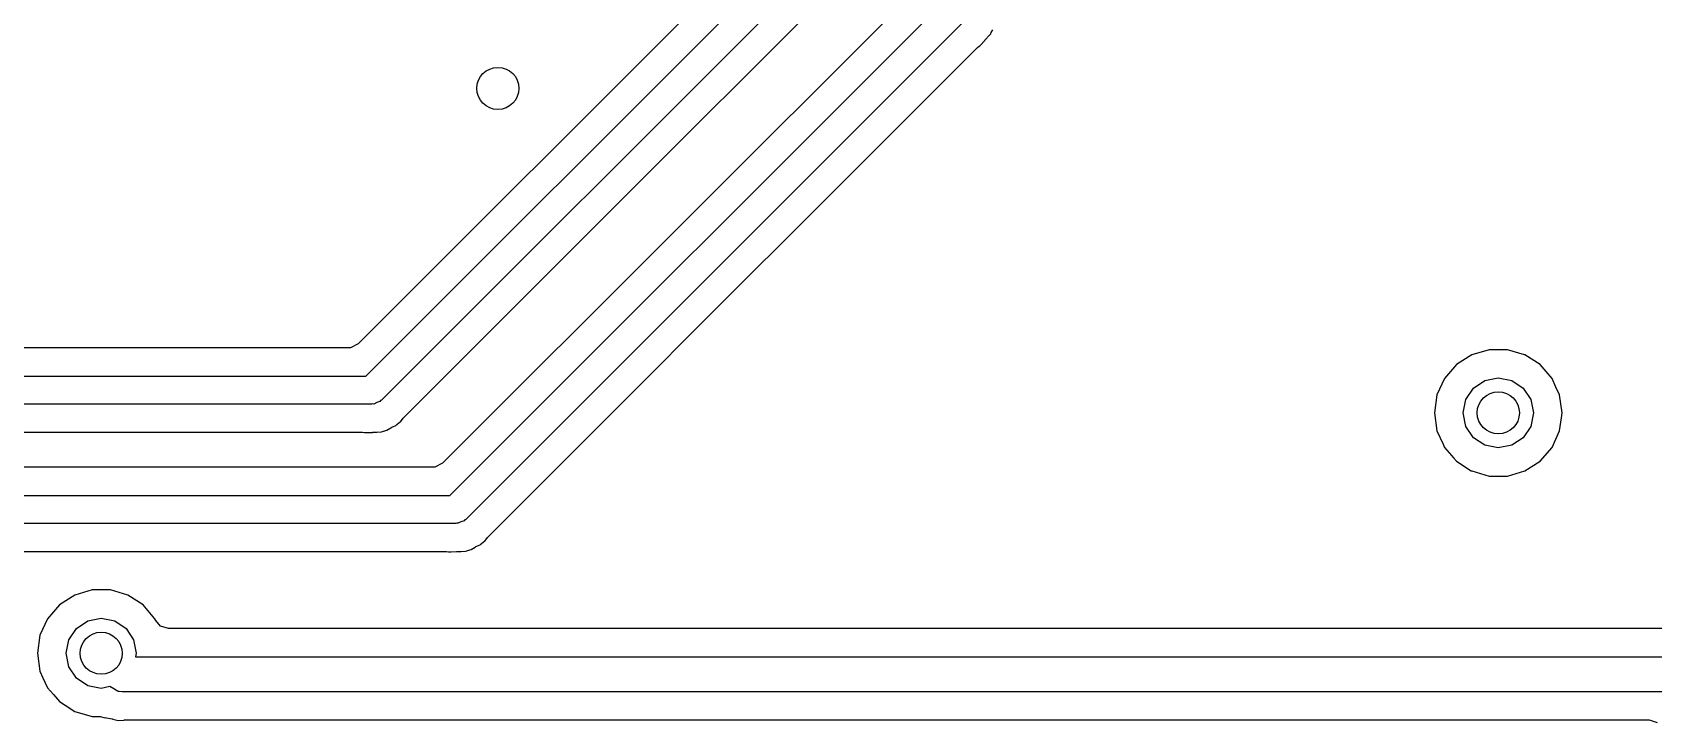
# Model space of a CAD drawing. Extents: x 100.3 to 185, y -144.7 to -85.3.
# Drawn here: x 156.19 to 167.73, y -107.82 to -102.9 of the extents above; entities that cross this region are included whole.
import ezdxf

# ---------------------------------------------------------------- set-up
doc = ezdxf.new("R2010")
doc.units = 0
doc.layers.add('BLACK', color=7, linetype='CONTINUOUS')

msp = doc.modelspace()

# ---------------------------------------------------------------- linework, layer by layer
at = {"layer": 'BLACK', "linetype": 'CONTINUOUS'}
for p, q in [((161.421, -102.205), (158.505, -105.121)), ((158.559, -105.35), (161.65, -102.259)), ((161.821, -102.371), (158.671, -105.521)), ((160.369, -104.105), (161.916, -102.559)), ((162.421, -102.655), (159.105, -105.971)), ((159.159, -106.2), (162.65, -102.709)), ((162.821, -102.821), (159.271, -106.371)), ((162.934, -102.994), (162.967, -102.958)), ((162.967, -102.958), (162.968, -102.957)), ((162.968, -102.957), (162.975, -102.95)), ((162.975, -102.95), (162.982, -102.943)), ((162.982, -102.943), (162.984, -102.94)), ((162.984, -102.94), (162.988, -102.934)), ((162.988, -102.934), (162.993, -102.93)), ((162.993, -102.93), (163.01, -102.911)), ((163.01, -102.911), (163.013, -102.902)), ((163.013, -102.902), (163.024, -102.882)), ((161.675, -104.25), (162.916, -103.009)), ((162.916, -103.009), (162.928, -103)), ((162.927, -102.999), (162.934, -102.994)), ((162.928, -103), (162.927, -102.999)), ((162.934, -102.994), (162.934, -102.994)), ((158.83, -105.645), (160.369, -104.105)), ((161.153, -104.772), (161.675, -104.25)), ((160.313, -105.612), (161.153, -104.772)), ((158.435, -105.149), (153.615, -105.149)), ((158.45, -105.148), (158.435, -105.149)), ((158.505, -105.121), (158.45, -105.148)), ((166.56, -105.162), (166.436, -105.198)), ((166.69, -105.162), (166.56, -105.162)), ((166.56, -105.162), (166.56, -105.162)), ((166.812, -105.198), (166.69, -105.162)), ((166.69, -105.162), (166.69, -105.162)), ((166.327, -105.268), (166.242, -105.366)), ((166.436, -105.198), (166.327, -105.268)), ((166.436, -105.198), (166.436, -105.198)), ((166.814, -105.198), (166.812, -105.198)), ((166.923, -105.268), (166.814, -105.198)), ((166.814, -105.198), (166.814, -105.198)), ((166.814, -105.198), (166.814, -105.198)), ((167.008, -105.366), (166.923, -105.268)), ((166.923, -105.268), (166.923, -105.268)), ((166.923, -105.268), (166.923, -105.268)), ((153.55, -105.35), (158.559, -105.35)), ((166.242, -105.366), (166.188, -105.484)), ((166.448, -105.436), (166.529, -105.381)), ((166.529, -105.381), (166.625, -105.362)), ((166.625, -105.362), (166.721, -105.381)), ((166.721, -105.381), (166.802, -105.436)), ((167.036, -105.428), (167.008, -105.366)), ((158.664, -105.524), (158.659, -105.531)), ((158.671, -105.521), (158.664, -105.524)), ((166.188, -105.484), (166.17, -105.612)), ((166.375, -105.612), (166.394, -105.517)), ((166.394, -105.517), (166.448, -105.436)), ((166.802, -105.436), (166.856, -105.517)), ((166.856, -105.517), (166.875, -105.612)), ((167.062, -105.484), (167.036, -105.428)), ((167.08, -105.612), (167.062, -105.484)), ((158.6, -105.55), (153.591, -105.55)), ((158.608, -105.548), (158.6, -105.55)), ((158.616, -105.549), (158.608, -105.548)), ((158.637, -105.538), (158.616, -105.549)), ((158.659, -105.531), (158.637, -105.538)), ((158.825, -105.65), (158.83, -105.645)), ((159.43, -106.495), (160.313, -105.612)), ((166.17, -105.612), (166.17, -105.612)), ((166.17, -105.612), (166.188, -105.741)), ((166.394, -105.708), (166.375, -105.612)), ((166.875, -105.612), (166.856, -105.708)), ((167.075, -105.648), (167.08, -105.612)), ((167.08, -105.612), (167.08, -105.612)), ((153.715, -105.75), (158.535, -105.75)), ((158.535, -105.75), (158.549, -105.753)), ((158.549, -105.753), (158.549, -105.752)), ((158.549, -105.752), (158.558, -105.753)), ((158.558, -105.753), (158.567, -105.752)), ((158.558, -105.753), (158.558, -105.753)), ((158.558, -105.753), (158.558, -105.753)), ((158.558, -105.753), (158.558, -105.753)), ((158.567, -105.752), (158.606, -105.751)), ((158.606, -105.751), (158.608, -105.75)), ((158.608, -105.75), (158.628, -105.75)), ((158.628, -105.75), (158.628, -105.75)), ((158.628, -105.75), (158.631, -105.75)), ((158.631, -105.75), (158.638, -105.749)), ((158.638, -105.749), (158.67, -105.748)), ((158.67, -105.748), (158.679, -105.744)), ((158.679, -105.744), (158.701, -105.737)), ((158.701, -105.737), (158.71, -105.735)), ((158.71, -105.735), (158.738, -105.718)), ((158.738, -105.718), (158.744, -105.715)), ((158.744, -105.715), (158.773, -105.702)), ((158.773, -105.702), (158.78, -105.695)), ((158.78, -105.695), (158.798, -105.681)), ((158.798, -105.681), (158.806, -105.676)), ((158.806, -105.676), (158.825, -105.65)), ((166.188, -105.741), (166.232, -105.836)), ((166.448, -105.789), (166.394, -105.708)), ((166.856, -105.708), (166.802, -105.789)), ((167.008, -105.858), (167.062, -105.741)), ((167.062, -105.741), (167.075, -105.648)), ((166.232, -105.836), (166.242, -105.858)), ((166.242, -105.858), (166.308, -105.934)), ((166.529, -105.843), (166.448, -105.789)), ((166.625, -105.862), (166.529, -105.843)), ((166.721, -105.843), (166.625, -105.862)), ((166.802, -105.789), (166.721, -105.843)), ((166.923, -105.956), (167.008, -105.858)), ((159.105, -105.971), (159.05, -105.998)), ((166.308, -105.934), (166.327, -105.956)), ((166.327, -105.956), (166.432, -106.024)), ((166.814, -106.026), (166.923, -105.956)), ((159.035, -105.999), (154.015, -105.999)), ((159.05, -105.998), (159.035, -105.999)), ((166.432, -106.024), (166.436, -106.026)), ((166.436, -106.026), (166.56, -106.063)), ((166.56, -106.063), (166.56, -106.063)), ((166.56, -106.063), (166.69, -106.063)), ((166.69, -106.063), (166.814, -106.026)), ((166.69, -106.063), (166.69, -106.063)), ((153.95, -106.2), (159.159, -106.2)), ((159.2, -106.4), (153.991, -106.4)), ((159.208, -106.398), (159.2, -106.4)), ((159.216, -106.399), (159.208, -106.398)), ((159.237, -106.388), (159.216, -106.399)), ((159.259, -106.381), (159.237, -106.388)), ((159.264, -106.374), (159.259, -106.381)), ((159.271, -106.371), (159.264, -106.374)), ((159.31, -106.585), (159.338, -106.568)), ((159.338, -106.568), (159.344, -106.565)), ((159.344, -106.565), (159.373, -106.552)), ((159.373, -106.552), (159.38, -106.545)), ((159.38, -106.545), (159.398, -106.531)), ((159.398, -106.531), (159.406, -106.526)), ((159.406, -106.526), (159.425, -106.5)), ((159.425, -106.5), (159.43, -106.495)), ((154.115, -106.6), (159.135, -106.6)), ((159.135, -106.6), (159.149, -106.603)), ((159.149, -106.603), (159.149, -106.602)), ((159.149, -106.602), (159.158, -106.603)), ((159.158, -106.603), (159.167, -106.602)), ((159.158, -106.603), (159.158, -106.603)), ((159.158, -106.603), (159.158, -106.603)), ((159.158, -106.603), (159.158, -106.603)), ((159.167, -106.602), (159.206, -106.601)), ((159.206, -106.601), (159.208, -106.6)), ((159.208, -106.6), (159.228, -106.6)), ((159.228, -106.6), (159.228, -106.6)), ((159.228, -106.6), (159.231, -106.6)), ((159.231, -106.6), (159.238, -106.599)), ((159.238, -106.599), (159.27, -106.598)), ((159.27, -106.598), (159.279, -106.594)), ((159.279, -106.594), (159.301, -106.587)), ((159.301, -106.587), (159.31, -106.585)), ((156.486, -106.911), (156.377, -106.981)), ((156.61, -106.874), (156.486, -106.911)), ((156.486, -106.911), (156.486, -106.911)), ((156.74, -106.874), (156.61, -106.874)), ((156.61, -106.874), (156.61, -106.874)), ((156.864, -106.911), (156.74, -106.874)), ((156.74, -106.874), (156.74, -106.874)), ((156.973, -106.981), (156.864, -106.911)), ((156.864, -106.911), (156.864, -106.911)), ((156.864, -106.911), (156.864, -106.911)), ((156.864, -106.911), (156.864, -106.911)), ((156.377, -106.981), (156.292, -107.079)), ((157.058, -107.079), (156.973, -106.981)), ((156.973, -106.981), (156.973, -106.981)), ((156.973, -106.981), (156.973, -106.981)), ((156.292, -107.079), (156.238, -107.197)), ((156.498, -107.148), (156.579, -107.094)), ((156.579, -107.094), (156.675, -107.075)), ((156.675, -107.075), (156.771, -107.094)), ((156.771, -107.094), (156.852, -107.148)), ((157.064, -107.092), (157.058, -107.079)), ((157.058, -107.079), (157.058, -107.079)), ((157.096, -107.131), (157.064, -107.092)), ((157.154, -107.149), (157.096, -107.131)), ((156.238, -107.197), (156.22, -107.325)), ((156.425, -107.325), (156.444, -107.229)), ((156.444, -107.229), (156.498, -107.148)), ((156.852, -107.148), (156.906, -107.229)), ((156.906, -107.229), (156.925, -107.325)), ((167.859, -107.149), (157.154, -107.149)), ((156.22, -107.325), (156.22, -107.325)), ((156.22, -107.325), (156.238, -107.453)), ((156.444, -107.421), (156.425, -107.325)), ((156.925, -107.325), (156.92, -107.35)), ((156.92, -107.35), (167.875, -107.35)), ((156.238, -107.453), (156.26, -107.5)), ((156.498, -107.502), (156.444, -107.421)), ((156.26, -107.5), (156.292, -107.571)), ((156.292, -107.571), (156.334, -107.619)), ((156.579, -107.556), (156.498, -107.502)), ((156.675, -107.575), (156.579, -107.556)), ((156.736, -107.563), (156.675, -107.575)), ((156.737, -107.563), (156.736, -107.563)), ((156.764, -107.578), (156.737, -107.563)), ((156.79, -107.595), (156.764, -107.578)), ((156.796, -107.596), (156.79, -107.595)), ((156.798, -107.597), (156.796, -107.596)), ((156.803, -107.597), (156.798, -107.597)), ((156.825, -107.6), (156.803, -107.597)), ((167.823, -107.6), (156.825, -107.6)), ((156.334, -107.619), (156.377, -107.669)), ((156.377, -107.669), (156.419, -107.696)), ((156.419, -107.696), (156.486, -107.739)), ((156.486, -107.739), (156.61, -107.775)), ((156.61, -107.775), (156.668, -107.775)), ((156.668, -107.775), (156.703, -107.785)), ((156.703, -107.785), (156.704, -107.783)), ((156.704, -107.783), (156.712, -107.786)), ((156.712, -107.786), (156.712, -107.786)), ((156.712, -107.786), (156.712, -107.786)), ((156.712, -107.786), (156.752, -107.793)), ((156.752, -107.793), (156.757, -107.794)), ((156.757, -107.794), (156.796, -107.804)), ((156.796, -107.804), (156.837, -107.801)), ((156.837, -107.801), (156.841, -107.8)), ((156.841, -107.8), (167.699, -107.8)), ((167.699, -107.8), (167.757, -107.819))]:
    msp.add_line(p, q, dxfattribs=at)
at = {"layer": 'BLACK'}
for centre in [(159.5, -103.3), (166.625, -105.612), (156.675, -107.325)]:
    msp.add_circle(centre, 0.15, dxfattribs=at)

doc.saveas('drawing.dxf')
